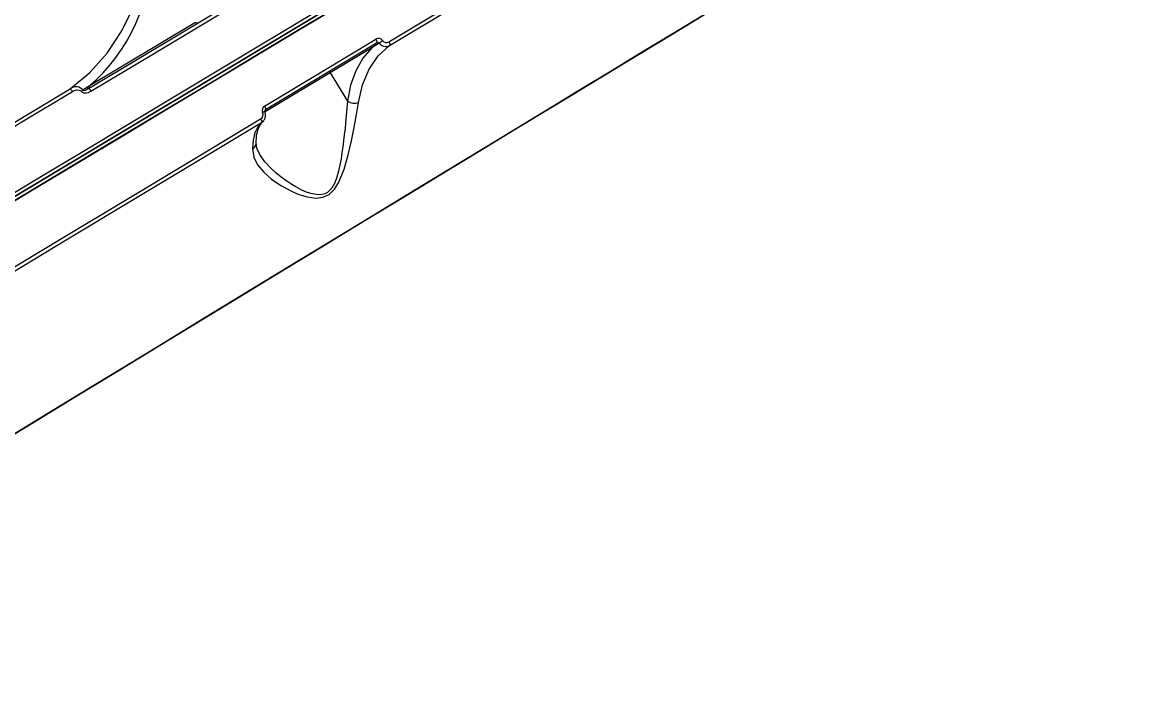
# Model space of a CAD drawing. Header units: millimetres. Extents: x -6879 to 7341, y -8047 to 7187.
# Drawn here: x 27.4 to 345.1, y -2079.5 to -1886.1 of the extents above; entities that cross this region are included whole.
import ezdxf

# ---------------------------------------------------------------- set-up
doc = ezdxf.new("R2010")
doc.units = ezdxf.units.MM
for name, color, linetype in [('DIKOM_ОБЪЕКТ', 7, 'Continuous'), ('DIKOM_РАЗМЕР_ЗОНА', 7, 'Continuous'), ('DIKOM_РАЗМЕР_ОБЪЕКТА', 7, 'Continuous')]:
    doc.layers.add(name, color=color, linetype=linetype)
doc.styles.add('style1', font='arial.ttf', dxfattribs={"width": 0.8})
doc.dimstyles.new('1-50', dxfattribs={"dimtxt": 300, "dimasz": 200, "dimexe": 100, "dimexo": 0, "dimgap": 100, "dimtad": 0, "dimdec": 0, "dimtxsty": 'style1', "dimcen": 0, "dimclrd": 7, "dimclre": 7, "dimadec": 1, "dimazin": 2, "dimtfac": 1, "dimtdec": 0, "dimtmove": 1, "dimatfit": 3, "dimfxl": 0, "dimlwd": 25, "dimlwe": 18, "dimarcsym": 0})

# ---------------------------------------------------------------- blocks, each defined once
blk = doc.blocks.new('*D19')
at = {"layer": 'Defpoints', "color": 0, "transparency": 16777216}
for p in [(5624.04, 6094.27), (-4435.35, 2864.29), (5624.04, -2640.11)]:
    blk.add_point(p, dxfattribs=at)
at = {"layer": 'DIKOM_РАЗМЕР_ОБЪЕКТА', "color": 7, "lineweight": 18, "transparency": 16777216}
for p, q in [((-4435.35, 2864.29), (-4435.35, 6194.27)), ((5624.04, -2640.11), (5624.04, 6194.27))]:
    blk.add_line(p, q, dxfattribs=at)
at = {"layer": 'DIKOM_РАЗМЕР_ОБЪЕКТА', "color": 7, "lineweight": 25, "transparency": 16777216}
for p, q in [((-4235.35, 6094.27), (2113.67, 6094.27)), ((5424.04, 6094.27), (3193.46, 6094.27))]:
    blk.add_line(p, q, dxfattribs=at)
at = {"layer": 'DIKOM_РАЗМЕР_ОБЪЕКТА', "color": 7, "transparency": 16777216}
for points in [[(-4235.35, 6127.6), (-4235.35, 6060.94), (-4435.35, 6094.27)], [(5424.04, 6127.6), (5424.04, 6060.94), (5624.04, 6094.27)]]:
    blk.add_solid(points, dxfattribs=at)
at = {"layer": 'DIKOM_РАЗМЕР_ОБЪЕКТА', "color": 0, "transparency": 16777216, "insert": (2653.56, 6094.27), "char_height": 300, "attachment_point": 5, "style": 'style1'}
blk.add_mtext('10100', dxfattribs=at)
blk = doc.blocks.new('*D17')
at = {"layer": 'Defpoints', "color": 0, "transparency": 16777216}
for p in [(-5935.35, 6990.27), (-5935.35, 998.27), (7340.79, -2830.86)]:
    blk.add_point(p, dxfattribs=at)
at = {"layer": 'DIKOM_РАЗМЕР_ЗОНА', "color": 7, "lineweight": 18, "transparency": 16777216}
for p, q in [((-5935.35, 998.27), (-5935.35, 7090.27)), ((7340.79, -2830.86), (7340.79, 7090.27))]:
    blk.add_line(p, q, dxfattribs=at)
at = {"layer": 'DIKOM_РАЗМЕР_ЗОНА', "color": 7, "lineweight": 25, "transparency": 16777216}
for p, q in [((-5735.35, 6990.27), (2016.67, 6990.27)), ((7140.79, 6990.27), (3096.46, 6990.27))]:
    blk.add_line(p, q, dxfattribs=at)
at = {"layer": 'DIKOM_РАЗМЕР_ЗОНА', "color": 7, "transparency": 16777216}
for points in [[(-5735.35, 7023.6), (-5735.35, 6956.94), (-5935.35, 6990.27)], [(7140.79, 7023.6), (7140.79, 6956.94), (7340.79, 6990.27)]]:
    blk.add_solid(points, dxfattribs=at)
at = {"layer": 'DIKOM_РАЗМЕР_ЗОНА', "color": 0, "transparency": 16777216, "insert": (2556.56, 6990.27), "char_height": 300, "attachment_point": 5, "style": 'style1'}
blk.add_mtext('13300', dxfattribs=at)

msp = doc.modelspace()

# ---------------------------------------------------------------- linework, layer by layer
at = {"layer": 'DIKOM_ОБЪЕКТ', "color": 7, "linetype": 'Continuous', "lineweight": 15}
for p, q in [((-200.45, -2071.15), (337.54, -1747.9)), ((157.22, -1856.25), (-380.76, -2179.5)), ((46.15, -1904.9), (97.13, -1874.27)), ((76.54, -1886.06), (46.17, -1904.31)), ((96.43, -1910.86), (127.96, -1891.91)), ((126.65, -1893.28), (114.84, -1900.38)), ((128.75, -1891.94), (126.65, -1893.28)), ((114.84, -1900.38), (96.33, -1911.5)), ((114.84, -1900.38), (119.71, -1908.47)), ((46.17, -1904.31), (44.54, -1905.33)), ((96.46, -1910.82), (96.43, -1910.86)), ((95.79, -1914.15), (95.88, -1914.03))]:
    msp.add_line(p, q, dxfattribs=at)
at = {"layer": 'DIKOM_ОБЪЕКТ', "color": 7, "linetype": 'Continuous', "lineweight": 15, "flags": 128}
for points in [[(17.57, -1941.32), (30.44, -1933.59), (43.37, -1925.82), (56.34, -1918.03), (69.34, -1910.22), (87.53, -1899.29), (105.66, -1888.39), (123.67, -1877.57), (141.49, -1866.87), (159.04, -1856.32), (164.95, -1852.77), (170.82, -1849.24), (176.65, -1845.74), (182.42, -1842.27), (188.14, -1838.84), (193.8, -1835.44), (199.4, -1832.07), (214.46, -1823.02), (228.98, -1814.3), (232.55, -1812.15)], [(131.52, -1891.61), (145.69, -1883.09), (159.73, -1874.65), (173.61, -1866.31), (187.29, -1858.09), (200.71, -1850.02)], [(131.71, -1892.65), (149.81, -1881.77), (167.35, -1871.23), (184.33, -1861.02), (200.74, -1851.16)], [(18.04, -1938.71), (31.4, -1930.68), (44.68, -1922.7), (57.84, -1914.79), (70.88, -1906.96), (88.89, -1896.14), (106.56, -1885.52), (123.85, -1875.13), (140.73, -1864.99), (157.14, -1855.13)], [(261.89, -1859.13), (252.21, -1865), (239.63, -1872.63), (226.48, -1880.6), (218.74, -1885.3), (210.85, -1890.08), (202.83, -1894.95), (194.68, -1899.9), (186.42, -1904.91), (178.06, -1909.99), (169.61, -1915.12), (158.74, -1921.72), (147.76, -1928.4), (136.69, -1935.12), (125.56, -1941.89), (114.39, -1948.69), (103.19, -1955.5), (91.34, -1962.72), (79.48, -1969.94), (67.64, -1977.16), (55.83, -1984.36), (44.07, -1991.53), (32.38, -1998.66), (17.67, -2007.64)], [(40.91, -1904.97), (46.48, -1900.33), (51.41, -1894.83), (55.65, -1888.44), (58.27, -1883.1), (60.3, -1877.31), (61.27, -1873.16), (61.86, -1868.75), (61.95, -1864.12)], [(46.85, -1905.65), (64.15, -1895.26), (81.2, -1885.02), (97.95, -1874.95)], [(19.33, -2006.63), (31.57, -1999.16), (43.26, -1992.02), (55.01, -1984.86), (66.81, -1977.66), (78.65, -1970.44), (90.51, -1963.22), (102.36, -1956.01), (111.96, -1950.16), (121.55, -1944.33), (131.11, -1938.51), (140.64, -1932.72), (150.11, -1926.97), (159.51, -1921.25), (168.83, -1915.59), (183.58, -1906.63), (198.03, -1897.86), (212.13, -1889.31), (225.8, -1881.01)], [(116, -1882.19), (108.79, -1886.51), (95.53, -1894.48), (82.23, -1902.48), (68.9, -1910.48), (50.73, -1921.4), (32.62, -1932.28), (14.63, -1943.09)], [(77.13, -1886.29), (76.99, -1886.33), (76.82, -1886.3), (76.67, -1886.21), (76.54, -1886.06)], [(96.18, -1909.85), (112.02, -1900.33), (127.79, -1890.86)], [(126.65, -1893.28), (124.11, -1896.29), (122.09, -1899.86), (120.61, -1903.94), (119.71, -1908.47)], [(122.88, -1908.81), (124.02, -1903.79), (125.9, -1899.35), (128.49, -1895.61), (131.71, -1892.65)], [(126.65, -1893.28), (126.59, -1893.2), (126.52, -1893.14), (126.45, -1893.08), (126.37, -1893.04), (126.29, -1893.02), (126.2, -1893.01), (126.13, -1893.02), (126.06, -1893.05)], [(127.79, -1890.86), (127.88, -1891.03), (127.96, -1891.2), (128.02, -1891.36), (128.05, -1891.52), (128.06, -1891.65), (128.05, -1891.77), (128.02, -1891.85), (127.96, -1891.91)], [(127.96, -1891.91), (128.18, -1891.82), (128.4, -1891.79), (128.6, -1891.83), (128.68, -1891.88), (128.75, -1891.94)], [(131.52, -1891.61), (131.61, -1891.77), (131.69, -1891.94), (131.74, -1892.1), (131.78, -1892.25), (131.79, -1892.38), (131.79, -1892.5), (131.76, -1892.59), (131.71, -1892.65)], [(114.26, -1900.15), (114.4, -1900.1), (114.57, -1900.13), (114.72, -1900.23), (114.84, -1900.38)], [(-19.55, -1941.33), (0.73, -1929.13), (20.89, -1917.01), (40.91, -1904.97)], [(-19.01, -1942.17), (-3.58, -1932.89), (11.69, -1923.71), (26.74, -1914.66), (41.58, -1905.74)], [(41.58, -1905.74), (42.19, -1905.45), (42.85, -1905.29), (43.53, -1905.33), (43.85, -1905.47), (44.11, -1905.7)], [(44.11, -1905.7), (44.38, -1905.93), (44.74, -1906.08), (45.48, -1906.13), (46.19, -1905.97), (46.85, -1905.65)], [(44.54, -1905.33), (44.6, -1905.37), (44.68, -1905.39), (44.85, -1905.4), (45.28, -1905.31), (46.15, -1904.9)], [(46.76, -1904.54), (46.69, -1904.57), (46.61, -1904.58), (46.53, -1904.58), (46.45, -1904.55), (46.37, -1904.51), (46.29, -1904.46), (46.23, -1904.39), (46.17, -1904.31)], [(92.71, -1922.05), (93.09, -1924.37), (94.21, -1926.58), (95.95, -1928.68), (98.16, -1930.64), (100.8, -1932.45), (103.78, -1934.06), (105.95, -1934.98), (108.28, -1935.68), (110.78, -1936.02), (112.72, -1935.81), (114.56, -1934.98), (116.07, -1933.52), (117.19, -1931.74), (118.77, -1927.8), (119.91, -1923.77), (120.84, -1919.8), (121.64, -1915.92), (122.33, -1912.23), (122.88, -1908.81)], [(119.72, -1908.48), (119.57, -1910.44), (119.4, -1912.51), (119.19, -1914.7), (119.03, -1916.26), (118.83, -1918.03), (118.63, -1919.73), (118.41, -1921.44), (118.16, -1923.16), (117.89, -1924.88), (117.57, -1926.62), (117.19, -1928.35), (116.72, -1930.06), (116.1, -1931.71), (115.69, -1932.53), (115.24, -1933.22), (114.02, -1934.41), (113.29, -1934.78), (112.48, -1935), (111.71, -1935.07), (110.87, -1935.03), (109.31, -1934.72), (107.81, -1934.21), (106.38, -1933.57), (105.02, -1932.86), (103.88, -1932.19), (102.46, -1931.27), (100.88, -1930.11), (99.33, -1928.85), (98.03, -1927.65), (96.24, -1925.7), (94.79, -1923.66)], [(119.71, -1908.47), (119.71, -1908.48), (119.72, -1908.48)], [(20.49, -1958.35), (38.99, -1947.23), (57.62, -1936.03), (76.33, -1924.78), (95.06, -1913.52)], [(20.93, -1959.25), (39.82, -1947.89), (58.52, -1936.65), (77.03, -1925.52), (95.33, -1914.52)], [(95.33, -1914.52), (94.24, -1915.8), (93.43, -1917.49), (92.91, -1919.59), (92.71, -1922.05)], [(93.77, -1920.47), (93.92, -1918.28), (94.33, -1916.47), (94.97, -1915.09), (95.86, -1914.1)], [(95.06, -1913.52), (95.15, -1913.69), (95.23, -1913.85), (95.3, -1914.01), (95.34, -1914.15), (95.37, -1914.28), (95.38, -1914.39), (95.36, -1914.47), (95.33, -1914.52)], [(95.33, -1914.52), (95.96, -1913.96), (95.96, -1913.95)], [(94.78, -1923.64), (93.98, -1921.87), (93.79, -1920.4)]]:
    msp.add_lwpolyline(points, dxfattribs=at)
at = {"layer": 'DIKOM_ОБЪЕКТ', "color": 7, "linetype": 'Continuous', "lineweight": 15}
for centre, radius, start, end in [((-698.77, -2370.58), 1168.37, 3.22698, 27.77302), ((14.66, -1866.83), 48.96, 310.058, 2.8694), ((128.51, -1892.11), 1.46, 37.0321, 119.8604), ((120.96, -1880.83), 13.57, 305.014, 309.9364), ((130.66, -1890.59), 2.34, 215.1887, 296.4977), ((130.81, -1890.38), 1.42, 216.75, 299.8696), ((42.57, -1907.13), 2.72, 39.0005, 127.6751), ((39.9, -1906.46), 1.83, 23.3464, 47.8921), ((32.4, -1891.22), 18.62, 308.9697, 310.7183), ((45.41, -1906.2), 1.53, 20.7181, 72.807), ((121.66, -1905.19), 3.83, 239.4416, 288.6535), ((94.28, -1912.29), 1.47, 302.1144, 24.3229), ((96.95, -1911.08), 1.46, 122.083, 204.3288), ((96.84, -1913.87), 2.5, 102.9145, 119.0969), ((94.08, -1912.43), 2.41, 324.061, 24.2186), ((95.19, -1910.71), 1.31, 346.7979, 41.1926), ((96.72, -1911.23), 0.489, 121.214, 205.7133), ((91.85, -1920.32), 1.93, 296.2842, 351.9628)]:
    msp.add_arc(centre, radius, start, end, dxfattribs=at)

# ---------------------------------------------------------------- dimensions: what is measured, and where the dimension line sits
at = {"layer": 'DIKOM_РАЗМЕР_ЗОНА'}
dim = msp.add_linear_dim(base=(-5935.35, 6990.27), p1=(7340.79, -2830.86), p2=(-5935.35, 998.27), text='13300', dimstyle='1-50', override={"dimscale": 1, "dimtix": 0, "dimtofl": 1, "dimtmove": 1, "dimatfit": 3}, dxfattribs=at)
dim.commit()
dim.dimension.update_dxf_attribs({"geometry": '*D17', "text_midpoint": (2556.56, 6990.27), "dimtype": 160})
at = {"layer": 'DIKOM_РАЗМЕР_ОБЪЕКТА'}
dim = msp.add_linear_dim(base=(5624.04, 6094.27), p1=(-4435.35, 2864.29), p2=(5624.04, -2640.11), text='10100', dimstyle='1-50', override={"dimscale": 1, "dimtix": 0, "dimtofl": 1, "dimtmove": 1, "dimatfit": 3}, dxfattribs=at)
dim.commit()
dim.dimension.update_dxf_attribs({"geometry": '*D19', "text_midpoint": (2653.56, 6094.27), "dimtype": 160})

doc.saveas('drawing.dxf')
